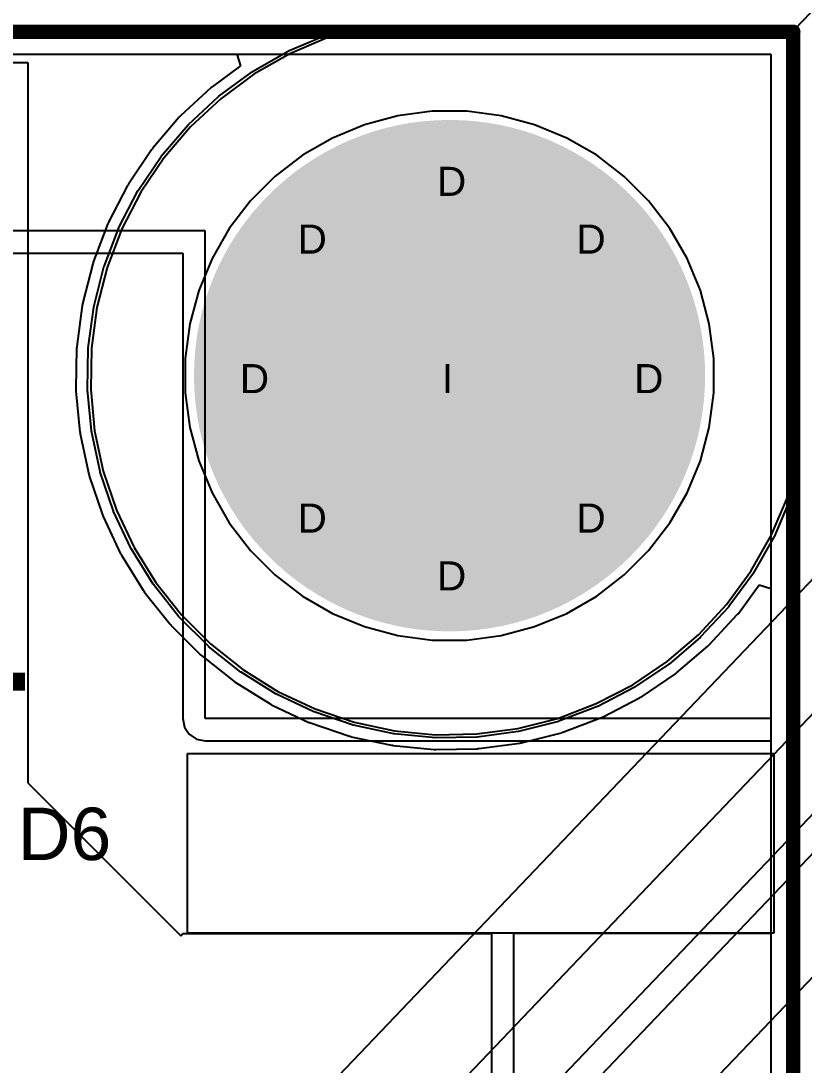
# Model space of a CAD drawing. Header units: inches. Extents: x -11 to 5428, y 0 to 5423.
# Drawn here: x 330.52 to 344.19, y 91.97 to 110.19 of the extents above; entities that cross this region are included whole.
import ezdxf

# ---------------------------------------------------------------- set-up
doc = ezdxf.new("R2010")
doc.units = ezdxf.units.IN
for name, color, linetype in [('Board Outline', 216, 'Continuous'), ('Bottom Layer', 5, 'Continuous'), ('Bottom Solder', 6, 'Continuous'), ('Drill Drawing', 1, 'Continuous'), ('GND', 16, 'Continuous'), ('Multi-Layer', 9, 'Continuous'), ('Pad Holes', 156, 'Continuous'), ('PWR', 76, 'Continuous'), ('Top Layer', 1, 'Continuous'), ('Top Overlay', 2, 'Continuous'), ('Top Solder', 216, 'Continuous'), ('Via Holes', 16, 'Continuous')]:
    doc.layers.add(name, color=color, linetype=linetype)
doc.styles.add('Arial', font='', dxfattribs={"height": 0.2})
doc.styles.add('Arial_Bold', font='', dxfattribs={"height": 0.2})
doc.styles.get('Arial').set_extended_font_data('Arial')
doc.styles.get('Arial_Bold').set_extended_font_data('Arial', bold=True)

# ---------------------------------------------------------------- blocks, each defined once
blk = doc.blocks.new('P____DI_3333_8_592')
at = {"layer": 'Top Solder'}
blk.add_line((0.102, 1.238), (-5338.992, 5099.909), dxfattribs=at)
blk = doc.blocks.new('13_WQFN_HR__3_2__610')
at = {"layer": 'Top Solder'}
for p in [(-0.423, 1.047), (1.31, 1.075), (1.302, -1.253), (-0.423, -1.678)]:
    blk.add_line(p, (5353.868, -5108.198), dxfattribs=at)

msp = doc.modelspace()

# ---------------------------------------------------------------- hatches: boundary and pattern name
at = {"layer": 'Bottom Layer'}
h = msp.add_hatch(color=5, dxfattribs=at)
edge = h.paths.add_edge_path()
edge.add_arc((338, 104), 4.36, 0, 360)
h = msp.add_hatch(color=5, dxfattribs=at)
edge = h.paths.add_edge_path()
edge.add_arc((338, 107.442), 0.3, 0, 360)
h = msp.add_hatch(color=5, dxfattribs=at)
edge = h.paths.add_edge_path()
edge.add_arc((335.566, 106.434), 0.3, 0, 360)
h = msp.add_hatch(color=5, dxfattribs=at)
edge = h.paths.add_edge_path()
edge.add_arc((340.434, 106.434), 0.3, 0, 360)
h = msp.add_hatch(color=5, dxfattribs=at)
edge = h.paths.add_edge_path()
edge.add_arc((334.558, 104), 0.3, 0, 360)
h = msp.add_hatch(color=5, dxfattribs=at)
edge = h.paths.add_edge_path()
edge.add_arc((341.442, 104), 0.3, 0, 360)
h = msp.add_hatch(color=5, dxfattribs=at)
edge = h.paths.add_edge_path()
edge.add_arc((335.566, 101.566), 0.3, 0, 360)
h = msp.add_hatch(color=5, dxfattribs=at)
edge = h.paths.add_edge_path()
edge.add_arc((340.434, 101.566), 0.3, 0, 360)
h = msp.add_hatch(color=5, dxfattribs=at)
edge = h.paths.add_edge_path()
edge.add_arc((338, 100.558), 0.3, 0, 360)
at = {"layer": 'Bottom Solder'}
h = msp.add_hatch(color=6, dxfattribs=at)
edge = h.paths.add_edge_path()
edge.add_arc((338, 104), 4.462, 0, 360)
at = {"layer": 'GND'}
h = msp.add_hatch(color=16, dxfattribs=at)
edge = h.paths.add_edge_path()
edge.add_arc((338, 104), 4.36, 0, 360)
h = msp.add_hatch(color=16, dxfattribs=at)
edge = h.paths.add_edge_path()
edge.add_arc((338, 107.442), 0.3, 0, 360)
h = msp.add_hatch(color=16, dxfattribs=at)
edge = h.paths.add_edge_path()
edge.add_arc((335.566, 106.434), 0.3, 0, 360)
h = msp.add_hatch(color=16, dxfattribs=at)
edge = h.paths.add_edge_path()
edge.add_arc((340.434, 106.434), 0.3, 0, 360)
h = msp.add_hatch(color=16, dxfattribs=at)
edge = h.paths.add_edge_path()
edge.add_arc((334.558, 104), 0.3, 0, 360)
h = msp.add_hatch(color=16, dxfattribs=at)
edge = h.paths.add_edge_path()
edge.add_arc((341.442, 104), 0.3, 0, 360)
h = msp.add_hatch(color=16, dxfattribs=at)
edge = h.paths.add_edge_path()
edge.add_arc((335.566, 101.566), 0.3, 0, 360)
h = msp.add_hatch(color=16, dxfattribs=at)
edge = h.paths.add_edge_path()
edge.add_arc((340.434, 101.566), 0.3, 0, 360)
h = msp.add_hatch(color=16, dxfattribs=at)
edge = h.paths.add_edge_path()
edge.add_arc((338, 100.558), 0.3, 0, 360)
at = {"layer": 'Multi-Layer'}
h = msp.add_hatch(color=9, dxfattribs=at)
edge = h.paths.add_edge_path()
edge.add_arc((338, 104), 4.36, 0, 360)
at = {"layer": 'Pad Holes'}
h = msp.add_hatch(color=7, dxfattribs=at)
edge = h.paths.add_edge_path()
edge.add_arc((338, 104), 2.5, 0, 360)
at = {"layer": 'PWR'}
h = msp.add_hatch(color=76, dxfattribs=at)
edge = h.paths.add_edge_path()
edge.add_arc((338, 104), 4.36, 0, 360)
h = msp.add_hatch(color=76, dxfattribs=at)
edge = h.paths.add_edge_path()
edge.add_arc((338, 107.442), 0.3, 0, 360)
h = msp.add_hatch(color=76, dxfattribs=at)
edge = h.paths.add_edge_path()
edge.add_arc((335.566, 106.434), 0.3, 0, 360)
h = msp.add_hatch(color=76, dxfattribs=at)
edge = h.paths.add_edge_path()
edge.add_arc((340.434, 106.434), 0.3, 0, 360)
h = msp.add_hatch(color=76, dxfattribs=at)
edge = h.paths.add_edge_path()
edge.add_arc((334.558, 104), 0.3, 0, 360)
h = msp.add_hatch(color=76, dxfattribs=at)
edge = h.paths.add_edge_path()
edge.add_arc((341.442, 104), 0.3, 0, 360)
h = msp.add_hatch(color=76, dxfattribs=at)
edge = h.paths.add_edge_path()
edge.add_arc((335.566, 101.566), 0.3, 0, 360)
h = msp.add_hatch(color=76, dxfattribs=at)
edge = h.paths.add_edge_path()
edge.add_arc((340.434, 101.566), 0.3, 0, 360)
h = msp.add_hatch(color=76, dxfattribs=at)
edge = h.paths.add_edge_path()
edge.add_arc((338, 100.558), 0.3, 0, 360)
at = {"layer": 'Top Layer'}
h = msp.add_hatch(color=1, dxfattribs=at)
edge = h.paths.add_edge_path()
edge.add_arc((338, 104), 4.36, 0, 360)
h = msp.add_hatch(color=1, dxfattribs=at)
edge = h.paths.add_edge_path()
edge.add_arc((338, 107.442), 0.3, 0, 360)
h = msp.add_hatch(color=1, dxfattribs=at)
edge = h.paths.add_edge_path()
edge.add_arc((335.566, 106.434), 0.3, 0, 360)
h = msp.add_hatch(color=1, dxfattribs=at)
edge = h.paths.add_edge_path()
edge.add_arc((340.434, 106.434), 0.3, 0, 360)
h = msp.add_hatch(color=1, dxfattribs=at)
edge = h.paths.add_edge_path()
edge.add_arc((334.558, 104), 0.3, 0, 360)
h = msp.add_hatch(color=1, dxfattribs=at)
edge = h.paths.add_edge_path()
edge.add_arc((341.442, 104), 0.3, 0, 360)
h = msp.add_hatch(color=1, dxfattribs=at)
edge = h.paths.add_edge_path()
edge.add_arc((335.566, 101.566), 0.3, 0, 360)
h = msp.add_hatch(color=1, dxfattribs=at)
edge = h.paths.add_edge_path()
edge.add_arc((340.434, 101.566), 0.3, 0, 360)
h = msp.add_hatch(color=1, dxfattribs=at)
edge = h.paths.add_edge_path()
edge.add_arc((338, 100.558), 0.3, 0, 360)
at = {"layer": 'Top Solder'}
h = msp.add_hatch(color=216, dxfattribs=at)
edge = h.paths.add_edge_path()
edge.add_arc((338, 104), 4.462, 0, 360)
at = {"layer": 'Via Holes'}
h = msp.add_hatch(color=7, dxfattribs=at)
edge = h.paths.add_edge_path()
edge.add_arc((338, 107.442), 0.15, 0, 360)
h = msp.add_hatch(color=7, dxfattribs=at)
edge = h.paths.add_edge_path()
edge.add_arc((335.566, 106.434), 0.15, 0, 360)
h = msp.add_hatch(color=7, dxfattribs=at)
edge = h.paths.add_edge_path()
edge.add_arc((340.434, 106.434), 0.15, 0, 360)
h = msp.add_hatch(color=7, dxfattribs=at)
edge = h.paths.add_edge_path()
edge.add_arc((334.558, 104), 0.15, 0, 360)
h = msp.add_hatch(color=7, dxfattribs=at)
edge = h.paths.add_edge_path()
edge.add_arc((341.442, 104), 0.15, 0, 360)
h = msp.add_hatch(color=7, dxfattribs=at)
edge = h.paths.add_edge_path()
edge.add_arc((335.566, 101.566), 0.15, 0, 360)
h = msp.add_hatch(color=7, dxfattribs=at)
edge = h.paths.add_edge_path()
edge.add_arc((340.434, 101.566), 0.15, 0, 360)
h = msp.add_hatch(color=7, dxfattribs=at)
edge = h.paths.add_edge_path()
edge.add_arc((338, 100.558), 0.15, 0, 360)

# ---------------------------------------------------------------- linework, layer by layer
at = {"layer": 'Board Outline'}
for points in [[(0, 110, 0.254, 0.254, 0), (344, 110, 0.254, 0.254, 0)], [(344, 0, 0.254, 0.254, 0), (344, 110, 0.254, 0.254, 0)]]:
    msp.add_lwpolyline(points, format="xyseb", dxfattribs=at)
msp.add_lwpolyline([(343.937, 110, 0.127, 0.127, 1), (344.064, 110, 0.127, 0.127, 1)], format="xyseb", close=True, dxfattribs=at)
msp.add_lwpolyline([(343.937, 110, 0.127, 0.127, 1), (344.064, 110, 0.127, 0.127, 1)], format="xyseb", close=True, dxfattribs=at)
at = {"layer": 'Bottom Layer'}
for p, q in [((335.873, 109.898), (335.211, 109.616)), ((336.218, 110.001), (335.873, 109.898)), ((343.999, 110.001), (336.218, 110.001)), ((344, 110), (343.999, 110.001)), ((344, 102.22), (344, 110)), ((9.715, 109.612), (334.285, 109.612)), ((334.285, 109.612), (334.352, 109.408)), ((335.211, 109.616), (334.586, 109.259)), ((334.352, 109.408), (333.853, 109.042)), ((334.586, 109.259), (334.006, 108.833)), ((333.83, 109.023), (333.302, 108.533)), ((333.842, 109.031), (333.83, 109.023)), ((333.853, 109.042), (333.842, 109.031)), ((334.006, 108.833), (333.478, 108.343)), ((333.281, 108.512), (332.813, 107.965)), ((333.293, 108.521), (333.281, 108.512)), ((333.302, 108.533), (333.293, 108.521)), ((333.478, 108.343), (333.01, 107.797)), ((332.795, 107.941), (332.393, 107.344)), ((332.806, 107.952), (332.795, 107.941)), ((332.813, 107.965), (332.806, 107.952)), ((333.01, 107.797), (332.608, 107.2)), ((332.378, 107.319), (332.047, 106.68)), ((332.387, 107.331), (332.378, 107.319)), ((332.393, 107.344), (332.387, 107.331)), ((332.608, 107.2), (332.277, 106.561)), ((332.035, 106.653), (331.779, 105.98)), ((332.043, 106.665), (332.035, 106.653)), ((332.047, 106.68), (332.043, 106.665)), ((332.277, 106.561), (332.021, 105.888)), ((331.77, 105.951), (331.593, 105.254)), ((331.776, 105.965), (331.77, 105.951)), ((331.779, 105.98), (331.776, 105.965)), ((332.021, 105.888), (331.844, 105.19)), ((331.587, 105.224), (331.491, 104.511)), ((331.592, 105.239), (331.587, 105.224)), ((331.593, 105.254), (331.592, 105.239)), ((331.844, 105.19), (331.748, 104.477)), ((331.489, 104.481), (331.476, 103.762)), ((331.492, 104.496), (331.489, 104.481)), ((331.491, 104.511), (331.492, 104.496)), ((331.748, 104.477), (331.735, 103.757)), ((331.476, 103.762), (331.478, 103.747)), ((331.478, 103.747), (331.477, 103.732)), ((331.477, 103.732), (331.546, 103.015)), ((331.735, 103.757), (331.804, 103.04)), ((331.546, 103.015), (331.55, 103.001)), ((331.55, 103.001), (331.551, 102.986)), ((331.551, 102.986), (331.702, 102.282)), ((331.804, 103.04), (331.955, 102.336)), ((331.702, 102.282), (331.707, 102.268)), ((331.707, 102.268), (331.709, 102.254)), ((331.709, 102.254), (331.94, 101.572)), ((331.955, 102.336), (332.185, 101.655)), ((343.898, 101.874), (344.001, 102.219)), ((344.001, 102.219), (344, 102.22)), ((344.001, 102.219), (344.001, 102.219)), ((343.616, 101.212), (343.898, 101.874)), ((331.94, 101.572), (331.947, 101.559)), ((331.947, 101.559), (331.951, 101.544)), ((331.951, 101.544), (332.258, 100.893)), ((332.185, 101.655), (332.492, 101.004)), ((343.259, 100.586), (343.616, 101.212)), ((332.492, 101.004), (332.872, 100.392)), ((332.258, 100.893), (332.267, 100.881)), ((332.267, 100.881), (332.272, 100.867)), ((332.272, 100.867), (332.652, 100.255)), ((342.833, 100.006), (343.259, 100.586)), ((332.652, 100.255), (332.662, 100.244)), ((332.662, 100.244), (332.669, 100.231)), ((332.669, 100.231), (333.117, 99.667)), ((332.872, 100.392), (333.319, 99.828)), ((343.042, 99.853), (343.408, 100.352)), ((343.408, 100.352), (343.612, 100.285)), ((343.612, 100.285), (343.612, 9.715)), ((342.344, 99.478), (342.833, 100.006)), ((343.031, 99.843), (343.042, 99.853)), ((333.117, 99.667), (333.128, 99.657)), ((333.319, 99.828), (333.828, 99.319)), ((342.534, 99.302), (343.023, 99.83)), ((343.023, 99.83), (343.031, 99.843)), ((333.128, 99.657), (333.136, 99.645)), ((333.136, 99.645), (333.645, 99.136)), ((333.828, 99.319), (334.392, 98.872)), ((341.797, 99.01), (342.344, 99.478)), ((342.521, 99.294), (342.534, 99.302)), ((333.645, 99.136), (333.658, 99.128)), ((333.658, 99.128), (333.668, 99.116)), ((341.965, 98.814), (342.512, 99.282)), ((342.512, 99.282), (342.521, 99.294)), ((333.668, 99.116), (334.232, 98.669)), ((341.2, 98.608), (341.797, 99.01)), ((334.392, 98.872), (335.004, 98.492)), ((341.345, 98.393), (341.942, 98.796)), ((341.942, 98.796), (341.952, 98.806)), ((341.952, 98.806), (341.965, 98.814)), ((334.232, 98.669), (334.245, 98.662)), ((334.245, 98.662), (334.256, 98.652)), ((334.256, 98.652), (334.867, 98.272)), ((340.561, 98.277), (341.2, 98.608)), ((335.004, 98.492), (335.655, 98.185)), ((341.331, 98.388), (341.345, 98.393)), ((334.867, 98.272), (334.881, 98.267)), ((334.881, 98.267), (334.893, 98.258)), ((334.893, 98.258), (335.545, 97.951)), ((339.888, 98.021), (340.561, 98.277)), ((340.68, 98.047), (341.319, 98.378)), ((341.319, 98.378), (341.331, 98.388)), ((335.655, 98.185), (336.337, 97.955)), ((339.98, 97.779), (340.653, 98.035)), ((340.653, 98.035), (340.666, 98.043)), ((340.666, 98.043), (340.68, 98.047)), ((335.545, 97.951), (335.559, 97.947)), ((335.559, 97.947), (335.572, 97.94)), ((335.572, 97.94), (336.254, 97.709)), ((336.337, 97.955), (337.041, 97.804)), ((338.477, 97.748), (339.19, 97.844)), ((339.19, 97.844), (339.888, 98.021)), ((336.254, 97.709), (336.269, 97.707)), ((336.269, 97.707), (336.283, 97.701)), ((336.283, 97.701), (336.987, 97.551)), ((337.041, 97.804), (337.757, 97.735)), ((337.757, 97.735), (338.477, 97.748)), ((339.254, 97.593), (339.952, 97.77)), ((339.952, 97.77), (339.965, 97.777)), ((339.965, 97.777), (339.98, 97.779)), ((336.987, 97.551), (337.002, 97.55)), ((337.002, 97.55), (337.016, 97.546)), ((337.016, 97.546), (337.732, 97.477)), ((337.762, 97.476), (338.482, 97.489)), ((338.482, 97.489), (338.496, 97.492)), ((338.496, 97.492), (338.511, 97.492)), ((338.511, 97.492), (339.225, 97.587)), ((339.225, 97.587), (339.239, 97.592)), ((339.239, 97.592), (339.254, 97.593)), ((337.732, 97.477), (337.747, 97.478)), ((337.747, 97.478), (337.762, 97.476))]:
    msp.add_line(p, q, dxfattribs=at)
at = {"layer": 'Bottom Solder'}
for p, q in [((344.027, 110.045), (5427.557, 5423.366)), ((335.858, 109.951), (336.203, 110.054)), ((336.203, 110.054), (336.211, 110.053)), ((336.211, 110.053), (336.218, 110.056)), ((336.218, 110.056), (343.999, 110.056)), ((343.999, 110.056), (343.999, 110.056)), ((343.999, 110.056), (344.027, 110.045)), ((335.19, 109.666), (335.852, 109.949)), ((335.852, 109.949), (335.855, 109.949)), ((335.855, 109.949), (335.858, 109.951)), ((344.027, 110.045), (344.038, 110.04)), ((344.038, 110.04), (344.038, 110.04)), ((344.038, 110.04), (344.039, 110.039)), ((344.039, 110.039), (344.055, 110)), ((344.055, 110), (344.055, 110)), ((344.055, 110), (344.055, 102.221)), ((334.559, 109.307), (335.184, 109.664)), ((335.184, 109.664), (335.187, 109.664)), ((335.187, 109.664), (335.19, 109.666)), ((333.973, 108.878), (334.553, 109.304)), ((334.553, 109.304), (334.557, 109.304)), ((334.557, 109.304), (334.559, 109.307)), ((333.441, 108.384), (333.968, 108.874)), ((333.968, 108.874), (333.971, 108.875)), ((333.971, 108.875), (333.973, 108.878)), ((332.968, 107.832), (333.436, 108.379)), ((333.436, 108.379), (333.439, 108.381)), ((333.439, 108.381), (333.441, 108.384)), ((332.562, 107.23), (332.964, 107.827)), ((332.964, 107.827), (332.967, 107.829)), ((332.967, 107.829), (332.968, 107.832)), ((332.228, 106.586), (332.559, 107.225)), ((332.559, 107.225), (332.561, 107.227)), ((332.561, 107.227), (332.562, 107.23)), ((331.969, 105.907), (332.225, 106.58)), ((332.225, 106.58), (332.227, 106.583)), ((332.227, 106.583), (332.228, 106.586)), ((331.79, 105.204), (331.967, 105.901)), ((331.967, 105.901), (331.969, 105.904)), ((331.969, 105.904), (331.969, 105.907)), ((331.693, 104.484), (331.789, 105.197)), ((331.789, 105.197), (331.791, 105.2)), ((331.791, 105.2), (331.79, 105.204)), ((331.68, 103.758), (331.693, 104.478)), ((331.694, 104.481), (331.693, 104.484)), ((331.693, 104.478), (331.694, 104.481)), ((331.681, 103.755), (331.68, 103.758)), ((331.68, 103.752), (331.681, 103.755)), ((331.749, 103.035), (331.68, 103.752)), ((331.751, 103.032), (331.749, 103.035)), ((331.75, 103.029), (331.751, 103.032)), ((331.901, 102.325), (331.75, 103.029)), ((331.903, 102.322), (331.901, 102.325)), ((331.902, 102.319), (331.903, 102.322)), ((332.133, 101.637), (331.902, 102.319)), ((344.056, 102.219), (344.053, 102.211)), ((344.055, 102.221), (344.056, 102.219)), ((344.054, 102.203), (343.951, 101.858)), ((344.053, 102.211), (344.054, 102.203)), ((343.949, 101.852), (343.667, 101.19)), ((343.951, 101.858), (343.949, 101.855)), ((343.949, 101.855), (343.949, 101.852)), ((332.135, 101.634), (332.133, 101.637)), ((332.135, 101.631), (332.135, 101.634)), ((332.442, 100.98), (332.135, 101.631)), ((343.664, 101.184), (343.307, 100.559)), ((343.667, 101.19), (343.664, 101.188)), ((343.664, 101.188), (343.664, 101.184)), ((332.445, 100.978), (332.442, 100.98)), ((332.445, 100.974), (332.445, 100.978)), ((332.825, 100.363), (332.445, 100.974)), ((343.304, 100.554), (342.878, 99.973)), ((343.305, 100.557), (343.304, 100.554)), ((343.307, 100.559), (343.305, 100.557)), ((332.828, 100.361), (332.825, 100.363)), ((332.829, 100.358), (332.828, 100.361)), ((333.276, 99.794), (332.829, 100.358)), ((342.874, 99.969), (342.384, 99.441)), ((342.875, 99.972), (342.874, 99.969)), ((342.878, 99.973), (342.875, 99.972)), ((333.279, 99.792), (333.276, 99.794)), ((333.28, 99.789), (333.279, 99.792)), ((333.789, 99.28), (333.28, 99.789)), ((342.38, 99.437), (341.833, 98.968)), ((342.381, 99.44), (342.38, 99.437)), ((342.384, 99.441), (342.381, 99.44)), ((333.793, 99.279), (333.789, 99.28)), ((333.794, 99.276), (333.793, 99.279)), ((334.358, 98.829), (333.794, 99.276)), ((341.828, 98.965), (341.231, 98.562)), ((341.83, 98.967), (341.828, 98.965)), ((341.833, 98.968), (341.83, 98.967)), ((334.361, 98.828), (334.358, 98.829)), ((334.363, 98.825), (334.361, 98.828)), ((334.975, 98.445), (334.363, 98.825)), ((334.978, 98.445), (334.975, 98.445)), ((334.98, 98.442), (334.978, 98.445)), ((335.631, 98.135), (334.98, 98.442)), ((341.225, 98.559), (340.586, 98.228)), ((341.228, 98.562), (341.225, 98.559)), ((341.231, 98.562), (341.228, 98.562)), ((340.581, 98.225), (339.908, 97.969)), ((340.583, 98.228), (340.581, 98.225)), ((340.586, 98.228), (340.583, 98.228)), ((335.635, 98.135), (335.631, 98.135)), ((335.637, 98.133), (335.635, 98.135)), ((336.319, 97.902), (335.637, 98.133)), ((336.323, 97.903), (336.319, 97.902)), ((336.325, 97.901), (336.323, 97.903)), ((337.029, 97.75), (336.325, 97.901)), ((339.902, 97.968), (339.204, 97.791)), ((339.904, 97.97), (339.902, 97.968)), ((339.908, 97.969), (339.904, 97.97)), ((337.033, 97.75), (337.029, 97.75)), ((337.035, 97.749), (337.033, 97.75)), ((337.752, 97.68), (337.035, 97.749)), ((337.755, 97.681), (337.752, 97.68)), ((337.758, 97.68), (337.755, 97.681)), ((338.478, 97.693), (337.758, 97.68)), ((338.481, 97.694), (338.478, 97.693)), ((338.484, 97.693), (338.481, 97.694)), ((339.198, 97.789), (338.484, 97.693)), ((339.201, 97.791), (339.198, 97.789)), ((339.204, 97.791), (339.201, 97.791))]:
    msp.add_line(p, q, dxfattribs=at)
at = {"layer": 'GND'}
for p, q in [((0.388, 109.612), (343.612, 109.612)), ((343.612, 109.612), (343.612, 98.017)), ((333.731, 106.528), (318.16, 106.528)), ((333.731, 98.017), (333.731, 106.528)), ((328.017, 106.139), (333.342, 106.139)), ((333.342, 106.139), (333.342, 98.017)), ((333.342, 98.017), (333.372, 97.869)), ((333.372, 97.869), (333.456, 97.742)), ((343.612, 98.017), (333.731, 98.017)), ((333.456, 97.742), (333.582, 97.658)), ((333.582, 97.658), (333.731, 97.629)), ((333.731, 97.629), (343.612, 97.629)), ((343.612, 97.629), (343.612, 10.585))]:
    msp.add_line(p, q, dxfattribs=at)
at = {"layer": 'PWR'}
for p, q in [((232.674, 109.612), (343.612, 109.612)), ((343.612, 109.612), (343.612, 89.502)), ((337.698, 108.614), (337.098, 108.535)), ((338.302, 108.614), (337.698, 108.614)), ((338.902, 108.535), (338.302, 108.614)), ((337.098, 108.535), (336.514, 108.379)), ((339.486, 108.379), (338.902, 108.535)), ((336.514, 108.379), (335.955, 108.147)), ((340.045, 108.147), (339.486, 108.379)), ((335.955, 108.147), (335.431, 107.845)), ((340.569, 107.845), (340.045, 108.147)), ((335.431, 107.845), (334.951, 107.476)), ((341.049, 107.476), (340.569, 107.845)), ((334.951, 107.476), (334.524, 107.049)), ((341.476, 107.049), (341.049, 107.476)), ((334.524, 107.049), (334.155, 106.569)), ((341.845, 106.569), (341.476, 107.049)), ((334.155, 106.569), (333.853, 106.045)), ((342.147, 106.045), (341.845, 106.569)), ((333.853, 106.045), (333.621, 105.486)), ((342.379, 105.486), (342.147, 106.045)), ((333.621, 105.486), (333.465, 104.902)), ((342.535, 104.902), (342.379, 105.486)), ((333.465, 104.902), (333.386, 104.302)), ((342.614, 104.302), (342.535, 104.902)), ((333.386, 104.302), (333.386, 103.698)), ((342.614, 103.698), (342.614, 104.302)), ((333.386, 103.698), (333.465, 103.098)), ((342.535, 103.098), (342.614, 103.698)), ((333.465, 103.098), (333.621, 102.514)), ((342.379, 102.514), (342.535, 103.098)), ((333.621, 102.514), (333.853, 101.955)), ((342.147, 101.955), (342.379, 102.514)), ((333.853, 101.955), (334.155, 101.431)), ((341.845, 101.431), (342.147, 101.955)), ((334.155, 101.431), (334.524, 100.951)), ((341.476, 100.951), (341.845, 101.431)), ((334.524, 100.951), (334.951, 100.524)), ((341.049, 100.524), (341.476, 100.951)), ((334.951, 100.524), (335.431, 100.155)), ((340.569, 100.155), (341.049, 100.524)), ((335.431, 100.155), (335.955, 99.853)), ((340.045, 99.853), (340.569, 100.155)), ((335.955, 99.853), (336.514, 99.621)), ((339.486, 99.621), (340.045, 99.853)), ((336.514, 99.621), (337.098, 99.465)), ((338.902, 99.465), (339.486, 99.621)), ((337.098, 99.465), (337.698, 99.386)), ((337.698, 99.386), (338.302, 99.386)), ((338.302, 99.386), (338.902, 99.465))]:
    msp.add_line(p, q, dxfattribs=at)
at = {"layer": 'Top Layer'}
for p, q in [((335.873, 109.898), (335.211, 109.616)), ((336.218, 110.001), (335.873, 109.898)), ((343.999, 110.001), (336.218, 110.001)), ((344, 110), (343.999, 110.001)), ((344, 102.22), (344, 110)), ((335.211, 109.616), (334.586, 109.259)), ((323.603, 109.467), (330.639, 109.467)), ((330.639, 109.467), (330.639, 96.894)), ((334.586, 109.259), (334.006, 108.833)), ((334.006, 108.833), (333.478, 108.343)), ((333.478, 108.343), (333.01, 107.797)), ((333.01, 107.797), (332.608, 107.2)), ((332.608, 107.2), (332.277, 106.561)), ((332.277, 106.561), (332.021, 105.888)), ((332.021, 105.888), (331.844, 105.19)), ((331.844, 105.19), (331.748, 104.477)), ((331.748, 104.477), (331.735, 103.757)), ((331.735, 103.757), (331.804, 103.04)), ((331.804, 103.04), (331.955, 102.336)), ((331.955, 102.336), (332.185, 101.655)), ((343.898, 101.874), (344.001, 102.219)), ((344.001, 102.219), (344, 102.22)), ((344.001, 102.219), (344.001, 102.219)), ((343.616, 101.212), (343.898, 101.874)), ((332.185, 101.655), (332.492, 101.004)), ((343.259, 100.586), (343.616, 101.212)), ((332.492, 101.004), (332.872, 100.392)), ((342.833, 100.006), (343.259, 100.586)), ((332.872, 100.392), (333.319, 99.828)), ((342.344, 99.478), (342.833, 100.006)), ((333.319, 99.828), (333.828, 99.319)), ((333.828, 99.319), (334.392, 98.872)), ((341.797, 99.01), (342.344, 99.478)), ((341.2, 98.608), (341.797, 99.01)), ((334.392, 98.872), (335.004, 98.492)), ((340.561, 98.277), (341.2, 98.608)), ((335.004, 98.492), (335.655, 98.185)), ((339.888, 98.021), (340.561, 98.277)), ((335.655, 98.185), (336.337, 97.955)), ((336.337, 97.955), (337.041, 97.804)), ((338.477, 97.748), (339.19, 97.844)), ((339.19, 97.844), (339.888, 98.021)), ((337.041, 97.804), (337.757, 97.735)), ((337.757, 97.735), (338.477, 97.748)), ((333.423, 94.271), (333.423, 97.408)), ((333.423, 97.408), (343.663, 97.408)), ((343.663, 97.408), (343.663, 94.271)), ((330.639, 96.894), (333.306, 94.227)), ((333.306, 94.227), (333.344, 94.264)), ((333.344, 94.264), (338.732, 94.264)), ((343.663, 94.271), (333.423, 94.271)), ((338.732, 94.264), (338.732, 81.661)), ((339.121, 94.264), (339.126, 94.271)), ((339.121, 81.661), (339.121, 94.264)), ((339.126, 94.271), (343.612, 94.271)), ((343.612, 94.271), (343.612, 69.811))]:
    msp.add_line(p, q, dxfattribs=at)
at = {"layer": 'Top Solder'}
for p, q in [((344.027, 110.045), (5427.557, 5423.366)), ((335.858, 109.951), (336.203, 110.054)), ((336.203, 110.054), (336.211, 110.053)), ((336.211, 110.053), (336.218, 110.056)), ((336.218, 110.056), (343.999, 110.056)), ((343.999, 110.056), (343.999, 110.056)), ((343.999, 110.056), (344.027, 110.045)), ((335.19, 109.666), (335.852, 109.949)), ((335.852, 109.949), (335.855, 109.949)), ((335.855, 109.949), (335.858, 109.951)), ((344.027, 110.045), (344.038, 110.04)), ((344.038, 110.04), (344.038, 110.04)), ((344.038, 110.04), (344.039, 110.039)), ((344.039, 110.039), (344.055, 110)), ((344.055, 110), (344.055, 110)), ((344.055, 110), (344.055, 102.221)), ((334.559, 109.307), (335.184, 109.664)), ((335.184, 109.664), (335.187, 109.664)), ((335.187, 109.664), (335.19, 109.666)), ((333.973, 108.878), (334.553, 109.304)), ((334.553, 109.304), (334.557, 109.304)), ((334.557, 109.304), (334.559, 109.307)), ((333.441, 108.384), (333.968, 108.874)), ((333.968, 108.874), (333.971, 108.875)), ((333.971, 108.875), (333.973, 108.878)), ((332.968, 107.832), (333.436, 108.379)), ((333.436, 108.379), (333.439, 108.381)), ((333.439, 108.381), (333.441, 108.384)), ((332.562, 107.23), (332.964, 107.827)), ((332.964, 107.827), (332.967, 107.829)), ((332.967, 107.829), (332.968, 107.832)), ((332.228, 106.586), (332.559, 107.225)), ((332.559, 107.225), (332.561, 107.227)), ((332.561, 107.227), (332.562, 107.23)), ((331.969, 105.907), (332.225, 106.58)), ((332.225, 106.58), (332.227, 106.583)), ((332.227, 106.583), (332.228, 106.586)), ((331.79, 105.203), (331.967, 105.901)), ((331.967, 105.901), (331.969, 105.904)), ((331.969, 105.904), (331.969, 105.907)), ((331.693, 104.484), (331.789, 105.197)), ((331.789, 105.197), (331.791, 105.2)), ((331.791, 105.2), (331.79, 105.203)), ((331.68, 103.758), (331.693, 104.478)), ((331.694, 104.481), (331.693, 104.484)), ((331.693, 104.478), (331.694, 104.481)), ((331.681, 103.755), (331.68, 103.758)), ((331.68, 103.752), (331.681, 103.755)), ((331.749, 103.035), (331.68, 103.752)), ((331.751, 103.032), (331.749, 103.035)), ((331.75, 103.029), (331.751, 103.032)), ((331.901, 102.325), (331.75, 103.029)), ((331.903, 102.322), (331.901, 102.325)), ((331.902, 102.319), (331.903, 102.322)), ((332.133, 101.637), (331.902, 102.319)), ((344.056, 102.219), (344.053, 102.211)), ((344.055, 102.221), (344.056, 102.219)), ((344.054, 102.203), (343.951, 101.858)), ((344.053, 102.211), (344.054, 102.203)), ((343.949, 101.852), (343.667, 101.19)), ((343.951, 101.858), (343.949, 101.855)), ((343.949, 101.855), (343.949, 101.852)), ((332.135, 101.634), (332.133, 101.637)), ((332.135, 101.631), (332.135, 101.634)), ((332.442, 100.98), (332.135, 101.631)), ((343.664, 101.184), (343.307, 100.559)), ((343.667, 101.19), (343.664, 101.188)), ((343.664, 101.188), (343.664, 101.184)), ((332.445, 100.978), (332.442, 100.98)), ((332.445, 100.974), (332.445, 100.978)), ((332.825, 100.363), (332.445, 100.974)), ((343.304, 100.554), (342.878, 99.973)), ((343.305, 100.557), (343.304, 100.554)), ((343.307, 100.559), (343.305, 100.557)), ((332.828, 100.361), (332.825, 100.363)), ((332.829, 100.358), (332.828, 100.361)), ((333.276, 99.794), (332.829, 100.358)), ((342.874, 99.969), (342.384, 99.441)), ((342.875, 99.972), (342.874, 99.969)), ((342.878, 99.973), (342.875, 99.972)), ((333.279, 99.792), (333.276, 99.794)), ((333.28, 99.789), (333.279, 99.792)), ((333.789, 99.28), (333.28, 99.789)), ((342.38, 99.437), (341.833, 98.968)), ((342.381, 99.44), (342.38, 99.437)), ((342.384, 99.441), (342.381, 99.44)), ((333.792, 99.279), (333.789, 99.28)), ((333.794, 99.276), (333.792, 99.279)), ((334.358, 98.829), (333.794, 99.276)), ((341.828, 98.965), (341.231, 98.562)), ((341.83, 98.967), (341.828, 98.965)), ((341.833, 98.968), (341.83, 98.967)), ((334.361, 98.828), (334.358, 98.829)), ((334.363, 98.825), (334.361, 98.828)), ((334.975, 98.445), (334.363, 98.825)), ((334.978, 98.445), (334.975, 98.445)), ((334.98, 98.442), (334.978, 98.445)), ((335.631, 98.135), (334.98, 98.442)), ((341.225, 98.559), (340.586, 98.228)), ((341.228, 98.562), (341.225, 98.559)), ((341.231, 98.562), (341.228, 98.562)), ((340.581, 98.225), (339.908, 97.969)), ((340.583, 98.228), (340.581, 98.225)), ((340.586, 98.228), (340.583, 98.228)), ((335.635, 98.135), (335.631, 98.135)), ((335.637, 98.133), (335.635, 98.135)), ((336.319, 97.902), (335.637, 98.133)), ((336.323, 97.903), (336.319, 97.902)), ((336.325, 97.901), (336.323, 97.903)), ((337.029, 97.75), (336.325, 97.901)), ((339.902, 97.968), (339.204, 97.791)), ((339.904, 97.97), (339.902, 97.968)), ((339.908, 97.969), (339.904, 97.97)), ((337.033, 97.75), (337.029, 97.75)), ((337.035, 97.749), (337.033, 97.75)), ((337.752, 97.68), (337.035, 97.749)), ((337.755, 97.681), (337.752, 97.68)), ((337.758, 97.68), (337.755, 97.681)), ((338.478, 97.693), (337.758, 97.68)), ((338.481, 97.694), (338.478, 97.693)), ((338.484, 97.693), (338.481, 97.694)), ((339.198, 97.789), (338.484, 97.693)), ((339.201, 97.791), (339.198, 97.789)), ((339.204, 97.791), (339.201, 97.791))]:
    msp.add_line(p, q, dxfattribs=at)

# ---------------------------------------------------------------- block references
for name, p, rotation in [('13_WQFN_HR__3_2__610', (319.359, 69.498), 90), ('P____DI_3333_8_592', (327.648, 84.374), 270)]:
    msp.add_blockref(name, p, dxfattribs=dict(rotation=rotation))

# ---------------------------------------------------------------- texts
at = {"layer": 'Drill Drawing', "style": 'Arial'}
for s, p in [('D', (337.78, 107.137)), ('D', (335.346, 106.129)), ('D', (340.214, 106.129)), ('D', (334.338, 103.695)), ('I', (337.865, 103.695)), ('D', (341.222, 103.695)), ('D', (335.346, 101.261)), ('D', (340.214, 101.261)), ('D', (337.78, 100.253))]:
    msp.add_text(s, height=0.508, dxfattribs=at).set_placement(p)
at = {"layer": 'Top Overlay', "style": 'Arial_Bold'}
msp.add_text('+24V', height=2, rotation=180, dxfattribs=at).set_placement((330.708, 99.628))
at = {"layer": 'Top Overlay', "style": 'Arial'}
msp.add_text('D6', height=0.9144, dxfattribs=at).set_placement((330.462, 95.548))

doc.saveas('drawing.dxf')
